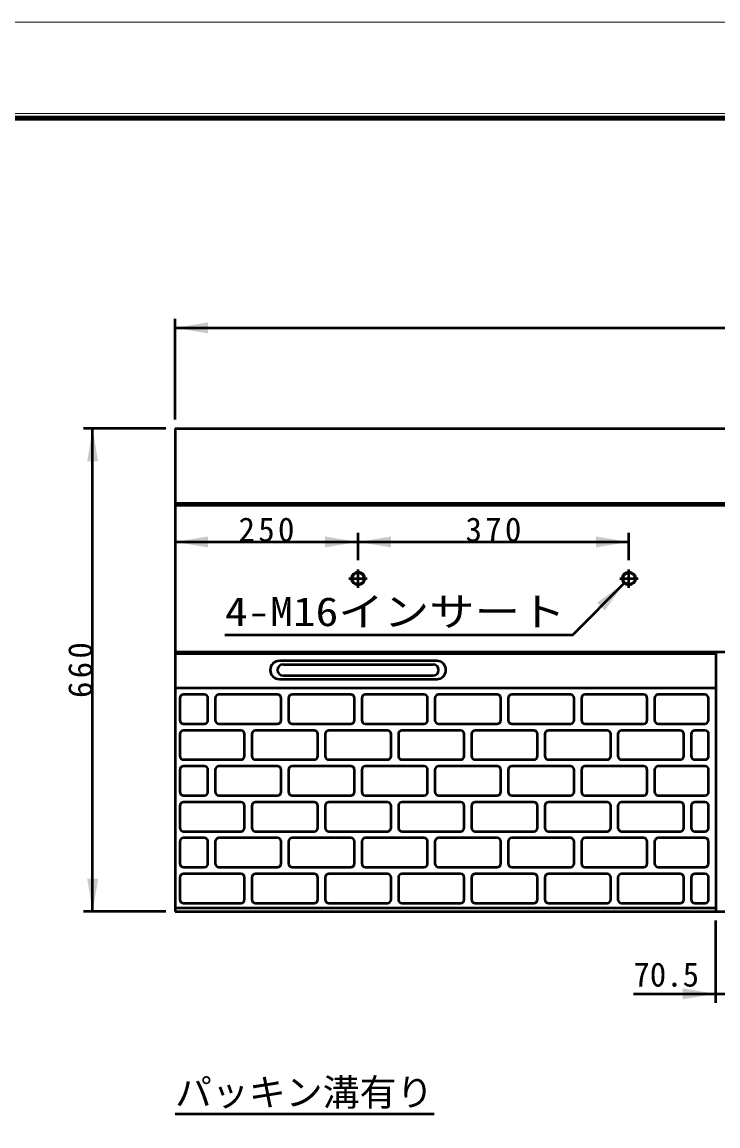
# Model space of a CAD drawing. Units: millimetres, scale not verified. Extents: x -2102 to 2102, y -1485 to 1485.
# Drawn here: x -8 to 752, y 278 to 1485 of the extents above; entities that cross this region are included whole.
import ezdxf
from ezdxf.enums import TextEntityAlignment as Align

# ---------------------------------------------------------------- set-up
doc = ezdxf.new("R2010")
doc.units = ezdxf.units.MM
doc.header["$LTSCALE"] = 5
doc.linetypes.add('LONG_DASHED_DOTTED', pattern=[15.25, 12, -1.5, 0.25, -1.5])
doc.layers.add('0-0_V-nasSTD', color=7, linetype='Continuous', lineweight=35)
doc.layers.add('0-1_0', color=7, linetype='Continuous', lineweight=50)
doc.styles.add('ＭＳ ゴシック', font='')
doc.styles.get('ＭＳ ゴシック').set_extended_font_data('MS Gothic')

msp = doc.modelspace()

# ---------------------------------------------------------------- linework, layer by layer
at = {"layer": '0-0_V-nasSTD', "lineweight": 18}
for points in [[(-2102.5, -1485), (-2102.5, 1485), (2102.5, 1485), (2102.5, -1485)], [(-2002.5, -1385), (-2002.5, 1385), (2002.5, 1385), (2002.5, -1385)]]:
    msp.add_lwpolyline(points, close=True, dxfattribs=at)
at = {"layer": '0-0_V-nasSTD', "lineweight": 100}
msp.add_lwpolyline([(1997.5, -1380), (1997.5, 1380), (-1997.5, 1380)], dxfattribs=at)
at = {"layer": '0-0_V-nasSTD'}
for points in [[(159.246, 1150.686), (195.246, 1144.686), (195.246, 1156.686)], [(63.246, 1004.686), (69.246, 1040.686), (75.246, 1004.686)], [(159.246, 916.686), (195.246, 910.686), (195.246, 922.686)], [(323.246, 910.686), (323.246, 922.686), (359.246, 916.686)], [(359.246, 916.686), (395.246, 910.686), (395.246, 922.686)], [(619.246, 910.686), (619.246, 922.686), (655.246, 916.686)], [(620.456, 850.382), (628.942, 841.896), (650.155, 871.595)], [(63.246, 548.686), (69.246, 512.686), (75.246, 548.686)], [(714.046, 416.686), (714.046, 428.686), (750.046, 422.686)]]:
    msp.add_solid(points, dxfattribs=at)
at = {"layer": '0-1_0'}
for p, q in [((159.246, 1050.686), (159.246, 1160.686)), ((159.246, 1150.686), (1759.246, 1150.686)), ((149.246, 1040.686), (59.246, 1040.686)), ((69.246, 512.686), (69.246, 1040.686)), ((159.246, 1040.686), (159.246, 512.686)), ((159.246, 1040.686), (1759.246, 1040.686)), ((159.246, 959.086), (959.246, 959.086)), ((959.246, 956.686), (159.246, 956.686)), ((359.246, 896.686), (359.246, 926.686)), ((655.246, 896.686), (655.246, 926.686)), ((159.246, 796.686), (750.046, 796.686)), ((750.046, 796.686), (750.046, 512.686)), ((750.046, 796.686), (1168.401, 796.686)), ((750.046, 794.286), (159.246, 794.286)), ((445.246, 786.686), (273.246, 786.686)), ((277.246, 782.686), (441.246, 782.686)), ((273.246, 766.686), (445.246, 766.686)), ((277.246, 770.686), (441.246, 770.686)), ((750.046, 756.686), (159.246, 756.686)), ((191.246, 749.886), (168.446, 749.886)), ((271.246, 749.886), (207.246, 749.886)), ((351.246, 749.886), (287.246, 749.886)), ((431.246, 749.886), (367.246, 749.886)), ((511.246, 749.886), (447.246, 749.886)), ((591.246, 749.886), (527.246, 749.886)), ((671.246, 749.886), (607.246, 749.886)), ((738.001, 749.886), (687.246, 749.886)), ((164.446, 745.886), (164.446, 721.886)), ((195.246, 721.886), (195.246, 745.886)), ((203.246, 745.886), (203.246, 721.886)), ((275.246, 721.886), (275.246, 745.886)), ((283.246, 745.886), (283.246, 721.886)), ((355.246, 721.886), (355.246, 745.886)), ((363.246, 745.886), (363.246, 721.886)), ((435.246, 721.886), (435.246, 745.886)), ((443.246, 745.886), (443.246, 721.886)), ((515.246, 721.886), (515.246, 745.886)), ((523.246, 745.886), (523.246, 721.886)), ((595.246, 721.886), (595.246, 745.886)), ((603.246, 745.886), (603.246, 721.886)), ((675.246, 721.886), (675.246, 745.886)), ((683.246, 745.886), (683.246, 721.886)), ((742.001, 721.886), (742.001, 745.886)), ((168.446, 717.886), (191.246, 717.886)), ((207.246, 717.886), (271.246, 717.886)), ((287.246, 717.886), (351.246, 717.886)), ((367.246, 717.886), (431.246, 717.886)), ((447.246, 717.886), (511.246, 717.886)), ((527.246, 717.886), (591.246, 717.886)), ((607.246, 717.886), (671.246, 717.886)), ((687.246, 717.886), (738.001, 717.886)), ((164.446, 706.686), (164.446, 682.686)), ((231.246, 710.686), (168.446, 710.686)), ((235.246, 682.686), (235.246, 706.686)), ((243.246, 706.686), (243.246, 682.686)), ((311.246, 710.686), (247.246, 710.686)), ((315.246, 682.686), (315.246, 706.686)), ((323.246, 706.686), (323.246, 682.686)), ((391.246, 710.686), (327.246, 710.686)), ((395.246, 682.686), (395.246, 706.686)), ((403.246, 706.686), (403.246, 682.686)), ((471.246, 710.686), (407.246, 710.686)), ((475.246, 682.686), (475.246, 706.686)), ((483.246, 706.686), (483.246, 682.686)), ((551.246, 710.686), (487.246, 710.686)), ((555.246, 682.686), (555.246, 706.686)), ((563.246, 706.686), (563.246, 682.686)), ((631.246, 710.686), (567.246, 710.686)), ((635.246, 682.686), (635.246, 706.686)), ((643.246, 706.686), (643.246, 682.686)), ((711.246, 710.686), (647.246, 710.686)), ((715.246, 682.686), (715.246, 706.686)), ((723.246, 706.686), (723.246, 682.686)), ((738.284, 710.686), (727.246, 710.686)), ((742.284, 682.686), (742.284, 706.686)), ((168.446, 678.686), (231.246, 678.686)), ((247.246, 678.686), (311.246, 678.686)), ((327.246, 678.686), (391.246, 678.686)), ((407.246, 678.686), (471.246, 678.686)), ((487.246, 678.686), (551.246, 678.686)), ((567.246, 678.686), (631.246, 678.686)), ((647.246, 678.686), (711.246, 678.686)), ((727.246, 678.686), (738.284, 678.686)), ((164.446, 667.486), (164.446, 643.486)), ((191.246, 671.486), (168.446, 671.486)), ((195.246, 643.486), (195.246, 667.486)), ((203.246, 667.486), (203.246, 643.486)), ((271.246, 671.486), (207.246, 671.486)), ((275.246, 643.486), (275.246, 667.486)), ((283.246, 667.486), (283.246, 643.486)), ((351.246, 671.486), (287.246, 671.486)), ((355.246, 643.486), (355.246, 667.486)), ((363.246, 667.486), (363.246, 643.486)), ((431.246, 671.486), (367.246, 671.486)), ((435.246, 643.486), (435.246, 667.486)), ((443.246, 667.486), (443.246, 643.486)), ((511.246, 671.486), (447.246, 671.486)), ((515.246, 643.486), (515.246, 667.486)), ((523.246, 667.486), (523.246, 643.486)), ((591.246, 671.486), (527.246, 671.486)), ((595.246, 643.486), (595.246, 667.486)), ((603.246, 667.486), (603.246, 643.486)), ((671.246, 671.486), (607.246, 671.486)), ((675.246, 643.486), (675.246, 667.486)), ((683.246, 667.486), (683.246, 643.486)), ((738.278, 671.486), (687.246, 671.486)), ((742.278, 643.486), (742.278, 667.486)), ((164.446, 628.286), (164.446, 604.286)), ((168.446, 639.486), (191.246, 639.486)), ((231.246, 632.286), (168.446, 632.286)), ((207.246, 639.486), (271.246, 639.486)), ((235.246, 604.286), (235.246, 628.286)), ((243.246, 628.286), (243.246, 604.286)), ((311.246, 632.286), (247.246, 632.286)), ((287.246, 639.486), (351.246, 639.486)), ((315.246, 604.286), (315.246, 628.286)), ((323.246, 628.286), (323.246, 604.286)), ((391.246, 632.286), (327.246, 632.286)), ((367.246, 639.486), (431.246, 639.486)), ((395.246, 604.286), (395.246, 628.286)), ((403.246, 628.286), (403.246, 604.286)), ((471.246, 632.286), (407.246, 632.286)), ((447.246, 639.486), (511.246, 639.486)), ((475.246, 604.286), (475.246, 628.286)), ((483.246, 628.286), (483.246, 604.286)), ((551.246, 632.286), (487.246, 632.286)), ((527.246, 639.486), (591.246, 639.486)), ((555.246, 604.286), (555.246, 628.286)), ((563.246, 628.286), (563.246, 604.286)), ((631.246, 632.286), (567.246, 632.286)), ((607.246, 639.486), (671.246, 639.486)), ((635.246, 604.286), (635.246, 628.286)), ((643.246, 628.286), (643.246, 604.286)), ((711.246, 632.286), (647.246, 632.286)), ((687.246, 639.486), (738.278, 639.486)), ((715.246, 604.286), (715.246, 628.286)), ((723.246, 628.286), (723.246, 604.286)), ((738.284, 632.286), (727.246, 632.286)), ((742.284, 604.286), (742.284, 628.286)), ((168.446, 600.286), (231.246, 600.286)), ((191.246, 593.086), (168.446, 593.086)), ((271.246, 593.086), (207.246, 593.086)), ((247.246, 600.286), (311.246, 600.286)), ((351.246, 593.086), (287.246, 593.086)), ((327.246, 600.286), (391.246, 600.286)), ((431.246, 593.086), (367.246, 593.086)), ((407.246, 600.286), (471.246, 600.286)), ((511.246, 593.086), (447.246, 593.086)), ((487.246, 600.286), (551.246, 600.286)), ((591.246, 593.086), (527.246, 593.086)), ((567.246, 600.286), (631.246, 600.286)), ((671.246, 593.086), (607.246, 593.086)), ((647.246, 600.286), (711.246, 600.286)), ((738.048, 593.127), (687.246, 593.086)), ((727.246, 600.286), (738.284, 600.286)), ((164.446, 589.086), (164.446, 565.086)), ((195.246, 565.086), (195.246, 589.086)), ((203.246, 589.086), (203.246, 565.086)), ((275.246, 565.086), (275.246, 589.086)), ((283.246, 589.086), (283.246, 565.086)), ((355.246, 565.086), (355.246, 589.086)), ((363.246, 589.086), (363.246, 565.086)), ((435.246, 565.086), (435.246, 589.086)), ((443.246, 589.086), (443.246, 565.086)), ((515.246, 565.086), (515.246, 589.086)), ((523.246, 589.086), (523.246, 565.086)), ((595.246, 565.086), (595.246, 589.086)), ((603.246, 589.086), (603.246, 565.086)), ((675.246, 565.086), (675.246, 589.086)), ((683.246, 589.086), (683.246, 565.086)), ((742.048, 565.127), (742.048, 589.127)), ((168.446, 561.086), (191.246, 561.086)), ((207.246, 561.086), (271.246, 561.086)), ((287.246, 561.086), (351.246, 561.086)), ((367.246, 561.086), (431.246, 561.086)), ((447.246, 561.086), (511.246, 561.086)), ((527.246, 561.086), (591.246, 561.086)), ((607.246, 561.086), (671.246, 561.086)), ((687.246, 561.086), (738.048, 561.127)), ((164.446, 549.886), (164.446, 525.886)), ((231.246, 553.886), (168.446, 553.886)), ((235.246, 525.886), (235.246, 549.886)), ((243.246, 549.886), (243.246, 525.886)), ((311.246, 553.886), (247.246, 553.886)), ((315.246, 525.886), (315.246, 549.886)), ((323.246, 549.886), (323.246, 525.886)), ((391.246, 553.886), (327.246, 553.886)), ((395.246, 525.886), (395.246, 549.886)), ((403.246, 549.886), (403.246, 525.886)), ((471.246, 553.886), (407.246, 553.886)), ((475.246, 525.886), (475.246, 549.886)), ((483.246, 549.886), (483.246, 525.886)), ((551.246, 553.886), (487.246, 553.886)), ((555.246, 525.886), (555.246, 549.886)), ((563.246, 549.886), (563.246, 525.886)), ((631.246, 553.886), (567.246, 553.886)), ((635.246, 525.886), (635.246, 549.886)), ((643.246, 549.886), (643.246, 525.886)), ((711.246, 553.886), (647.246, 553.886)), ((715.246, 525.886), (715.246, 549.886)), ((723.246, 549.886), (723.246, 525.886)), ((738.284, 553.886), (727.246, 553.886)), ((742.284, 525.886), (742.284, 549.886)), ((168.446, 521.886), (231.246, 521.886)), ((247.246, 521.886), (311.246, 521.886)), ((327.246, 521.886), (391.246, 521.886)), ((407.246, 521.886), (471.246, 521.886)), ((487.246, 521.886), (551.246, 521.886)), ((567.246, 521.886), (631.246, 521.886)), ((647.246, 521.886), (711.246, 521.886)), ((727.246, 521.886), (738.284, 521.886)), ((149.246, 512.686), (59.246, 512.686)), ((159.246, 516.686), (750.046, 516.686)), ((159.246, 512.686), (750.046, 512.686)), ((750.046, 512.686), (1168.446, 512.686)), ((750.046, 412.686), (750.046, 502.686)), ((660.046, 422.686), (750.046, 422.686)), ((750.046, 422.686), (806.446, 422.686)), ((159.246, 291.359), (442.454, 291.359))]:
    msp.add_line(p, q, dxfattribs=at)
at = {"layer": '0-1_0', "linetype": 'LONG_DASHED_DOTTED'}
for p, q in [((359.246, 866.686), (359.246, 886.686)), ((655.246, 866.686), (655.246, 886.686)), ((349.246, 876.686), (369.246, 876.686)), ((645.246, 876.686), (665.246, 876.686))]:
    msp.add_line(p, q, dxfattribs=at)
at = {"layer": '0-1_0'}
for points in [[(159.246, 916.686), (359.246, 916.686), (655.246, 916.686)], [(213.728, 815.168), (593.728, 815.168), (650.155, 871.595)]]:
    msp.add_lwpolyline(points, dxfattribs=at)
for centre, radius in [((359.246, 876.686), 7.2), ((359.246, 876.686), 6.4), ((655.246, 876.686), 7.2), ((655.246, 876.686), 6.4)]:
    msp.add_circle(centre, radius, dxfattribs=at)
for centre, radius, start, end in [((273.246, 776.686), 10, 90, 270), ((445.246, 776.686), 10, 270, 90), ((277.246, 776.686), 6, 90, 270), ((441.246, 776.686), 6, 270, 90), ((168.446, 745.886), 4, 90, 180), ((191.246, 745.886), 4, 0, 90), ((207.246, 745.886), 4, 90, 180), ((271.246, 745.886), 4, 0, 90), ((287.246, 745.886), 4, 90, 180), ((351.246, 745.886), 4, 0, 90), ((367.246, 745.886), 4, 90, 180), ((431.246, 745.886), 4, 0, 90), ((447.246, 745.886), 4, 90, 180), ((511.246, 745.886), 4, 0, 90), ((527.246, 745.886), 4, 90, 180), ((591.246, 745.886), 4, 0, 90), ((607.246, 745.886), 4, 90, 180), ((671.246, 745.886), 4, 0, 90), ((687.246, 745.886), 4, 90, 180), ((738.001, 745.886), 4, 0, 90), ((168.446, 721.886), 4, 180, 270), ((191.246, 721.886), 4, 270, 0), ((207.246, 721.886), 4, 180, 270), ((271.246, 721.886), 4, 270, 0), ((287.246, 721.886), 4, 180, 270), ((351.246, 721.886), 4, 270, 0), ((367.246, 721.886), 4, 180, 270), ((431.246, 721.886), 4, 270, 0), ((447.246, 721.886), 4, 180, 270), ((511.246, 721.886), 4, 270, 0), ((527.246, 721.886), 4, 180, 270), ((591.246, 721.886), 4, 270, 0), ((607.246, 721.886), 4, 180, 270), ((671.246, 721.886), 4, 270, 0), ((687.246, 721.886), 4, 180, 270), ((738.001, 721.886), 4, 270, 0), ((168.446, 706.686), 4, 90, 180), ((231.246, 706.686), 4, 0, 90), ((247.246, 706.686), 4, 90, 180), ((311.246, 706.686), 4, 0, 90), ((327.246, 706.686), 4, 90, 180), ((391.246, 706.686), 4, 0, 90), ((407.246, 706.686), 4, 90, 180), ((471.246, 706.686), 4, 0, 90), ((487.246, 706.686), 4, 90, 180), ((551.246, 706.686), 4, 0, 90), ((567.246, 706.686), 4, 90, 180), ((631.246, 706.686), 4, 0, 90), ((647.246, 706.686), 4, 90, 180), ((711.246, 706.686), 4, 0, 90), ((727.246, 706.686), 4, 90, 180), ((738.284, 706.686), 4, 0, 90), ((168.446, 682.686), 4, 180, 270), ((231.246, 682.686), 4, 270, 0), ((247.246, 682.686), 4, 180, 270), ((311.246, 682.686), 4, 270, 0), ((327.246, 682.686), 4, 180, 270), ((391.246, 682.686), 4, 270, 0), ((407.246, 682.686), 4, 180, 270), ((471.246, 682.686), 4, 270, 0), ((487.246, 682.686), 4, 180, 270), ((551.246, 682.686), 4, 270, 0), ((567.246, 682.686), 4, 180, 270), ((631.246, 682.686), 4, 270, 0), ((647.246, 682.686), 4, 180, 270), ((711.246, 682.686), 4, 270, 0), ((727.246, 682.686), 4, 180, 270), ((738.284, 682.686), 4, 270, 0), ((168.446, 667.486), 4, 90, 180), ((191.246, 667.486), 4, 0, 90), ((207.246, 667.486), 4, 90, 180), ((271.246, 667.486), 4, 0, 90), ((287.246, 667.486), 4, 90, 180), ((351.246, 667.486), 4, 0, 90), ((367.246, 667.486), 4, 90, 180), ((431.246, 667.486), 4, 0, 90), ((447.246, 667.486), 4, 90, 180), ((511.246, 667.486), 4, 0, 90), ((527.246, 667.486), 4, 90, 180), ((591.246, 667.486), 4, 0, 90), ((607.246, 667.486), 4, 90, 180), ((671.246, 667.486), 4, 0, 90), ((687.246, 667.486), 4, 90, 180), ((738.278, 667.486), 4, 0, 90), ((168.446, 643.486), 4, 180, 270), ((191.246, 643.486), 4, 270, 0), ((207.246, 643.486), 4, 180, 270), ((271.246, 643.486), 4, 270, 0), ((287.246, 643.486), 4, 180, 270), ((351.246, 643.486), 4, 270, 0), ((367.246, 643.486), 4, 180, 270), ((431.246, 643.486), 4, 270, 0), ((447.246, 643.486), 4, 180, 270), ((511.246, 643.486), 4, 270, 0), ((527.246, 643.486), 4, 180, 270), ((591.246, 643.486), 4, 270, 0), ((607.246, 643.486), 4, 180, 270), ((671.246, 643.486), 4, 270, 0), ((687.246, 643.486), 4, 180, 270), ((738.278, 643.486), 4, 270, 0), ((168.446, 628.286), 4, 90, 180), ((231.246, 628.286), 4, 0, 90), ((247.246, 628.286), 4, 90, 180), ((311.246, 628.286), 4, 0, 90), ((327.246, 628.286), 4, 90, 180), ((391.246, 628.286), 4, 0, 90), ((407.246, 628.286), 4, 90, 180), ((471.246, 628.286), 4, 0, 90), ((487.246, 628.286), 4, 90, 180), ((551.246, 628.286), 4, 0, 90), ((567.246, 628.286), 4, 90, 180), ((631.246, 628.286), 4, 0, 90), ((647.246, 628.286), 4, 90, 180), ((711.246, 628.286), 4, 0, 90), ((727.246, 628.286), 4, 90, 180), ((738.284, 628.286), 4, 0, 90), ((168.446, 604.286), 4, 180, 270), ((231.246, 604.286), 4, 270, 0), ((247.246, 604.286), 4, 180, 270), ((311.246, 604.286), 4, 270, 0), ((327.246, 604.286), 4, 180, 270), ((391.246, 604.286), 4, 270, 0), ((407.246, 604.286), 4, 180, 270), ((471.246, 604.286), 4, 270, 0), ((487.246, 604.286), 4, 180, 270), ((551.246, 604.286), 4, 270, 0), ((567.246, 604.286), 4, 180, 270), ((631.246, 604.286), 4, 270, 0), ((647.246, 604.286), 4, 180, 270), ((711.246, 604.286), 4, 270, 0), ((727.246, 604.286), 4, 180, 270), ((738.284, 604.286), 4, 270, 0), ((168.446, 589.086), 4, 90, 180), ((191.246, 589.086), 4, 0, 90), ((207.246, 589.086), 4, 90, 180), ((271.246, 589.086), 4, 0, 90), ((287.246, 589.086), 4, 90, 180), ((351.246, 589.086), 4, 0, 90), ((367.246, 589.086), 4, 90, 180), ((431.246, 589.086), 4, 0, 90), ((447.246, 589.086), 4, 90, 180), ((511.246, 589.086), 4, 0, 90), ((527.246, 589.086), 4, 90, 180), ((591.246, 589.086), 4, 0, 90), ((607.246, 589.086), 4, 90, 180), ((671.246, 589.086), 4, 0, 90), ((687.246, 589.086), 4, 90, 180), ((738.048, 589.127), 4, 0, 90), ((168.446, 565.086), 4, 180, 270), ((191.246, 565.086), 4, 270, 0), ((207.246, 565.086), 4, 180, 270), ((271.246, 565.086), 4, 270, 0), ((287.246, 565.086), 4, 180, 270), ((351.246, 565.086), 4, 270, 0), ((367.246, 565.086), 4, 180, 270), ((431.246, 565.086), 4, 270, 0), ((447.246, 565.086), 4, 180, 270), ((511.246, 565.086), 4, 270, 0), ((527.246, 565.086), 4, 180, 270), ((591.246, 565.086), 4, 270, 0), ((607.246, 565.086), 4, 180, 270), ((671.246, 565.086), 4, 270, 0), ((687.246, 565.086), 4, 180, 270), ((738.048, 565.127), 4, 270, 0), ((168.446, 549.886), 4, 90, 180), ((231.246, 549.886), 4, 0, 90), ((247.246, 549.886), 4, 90, 180), ((311.246, 549.886), 4, 0, 90), ((327.246, 549.886), 4, 90, 180), ((391.246, 549.886), 4, 0, 90), ((407.246, 549.886), 4, 90, 180), ((471.246, 549.886), 4, 0, 90), ((487.246, 549.886), 4, 90, 180), ((551.246, 549.886), 4, 0, 90), ((567.246, 549.886), 4, 90, 180), ((631.246, 549.886), 4, 0, 90), ((647.246, 549.886), 4, 90, 180), ((711.246, 549.886), 4, 0, 90), ((727.246, 549.886), 4, 90, 180), ((738.284, 549.886), 4, 0, 90), ((168.446, 525.886), 4, 180, 270), ((231.246, 525.886), 4, 270, 0), ((247.246, 525.886), 4, 180, 270), ((311.246, 525.886), 4, 270, 0), ((327.246, 525.886), 4, 180, 270), ((391.246, 525.886), 4, 270, 0), ((407.246, 525.886), 4, 180, 270), ((471.246, 525.886), 4, 270, 0), ((487.246, 525.886), 4, 180, 270), ((551.246, 525.886), 4, 270, 0), ((567.246, 525.886), 4, 180, 270), ((631.246, 525.886), 4, 270, 0), ((647.246, 525.886), 4, 180, 270), ((711.246, 525.886), 4, 270, 0), ((727.246, 525.886), 4, 180, 270), ((738.284, 525.886), 4, 270, 0)]:
    msp.add_arc(centre, radius, start, end, dxfattribs=at)

# ---------------------------------------------------------------- texts
at = {"layer": '0-0_V-nasSTD', "style": 'ＭＳ ゴシック', "width": 1.15}
msp.add_text('4-M16インサート', height=31.67, dxfattribs=at).set_placement((213.728, 815.168), align=Align.BOTTOM_LEFT)
at = {"layer": '0-0_V-nasSTD', "style": 'ＭＳ ゴシック'}
for s, height, p in [('70.5', 26.39, (660.046, 422.686)), ('パッキン溝有り', 29.56, (159.246, 291.359))]:
    msp.add_text(s, height=height, dxfattribs=at).set_placement(p, align=Align.BOTTOM_LEFT)
at = {"layer": '0-0_V-nasSTD', "char_height": 26.39, "attachment_point": 7, "style": 'ＭＳ ゴシック'}
for s, insert in [('\\T1.2;250', (228.646, 916.686)), ('\\T1.2;370', (476.646, 916.686))]:
    msp.add_mtext(s, dxfattribs=dict(at, insert=insert))
at = {"layer": '0-0_V-nasSTD', "insert": (69.246, 746.086), "char_height": 26.39, "attachment_point": 7, "rotation": 90, "style": 'ＭＳ ゴシック'}
msp.add_mtext('\\T1.2;660', dxfattribs=at)

doc.saveas('drawing.dxf')
